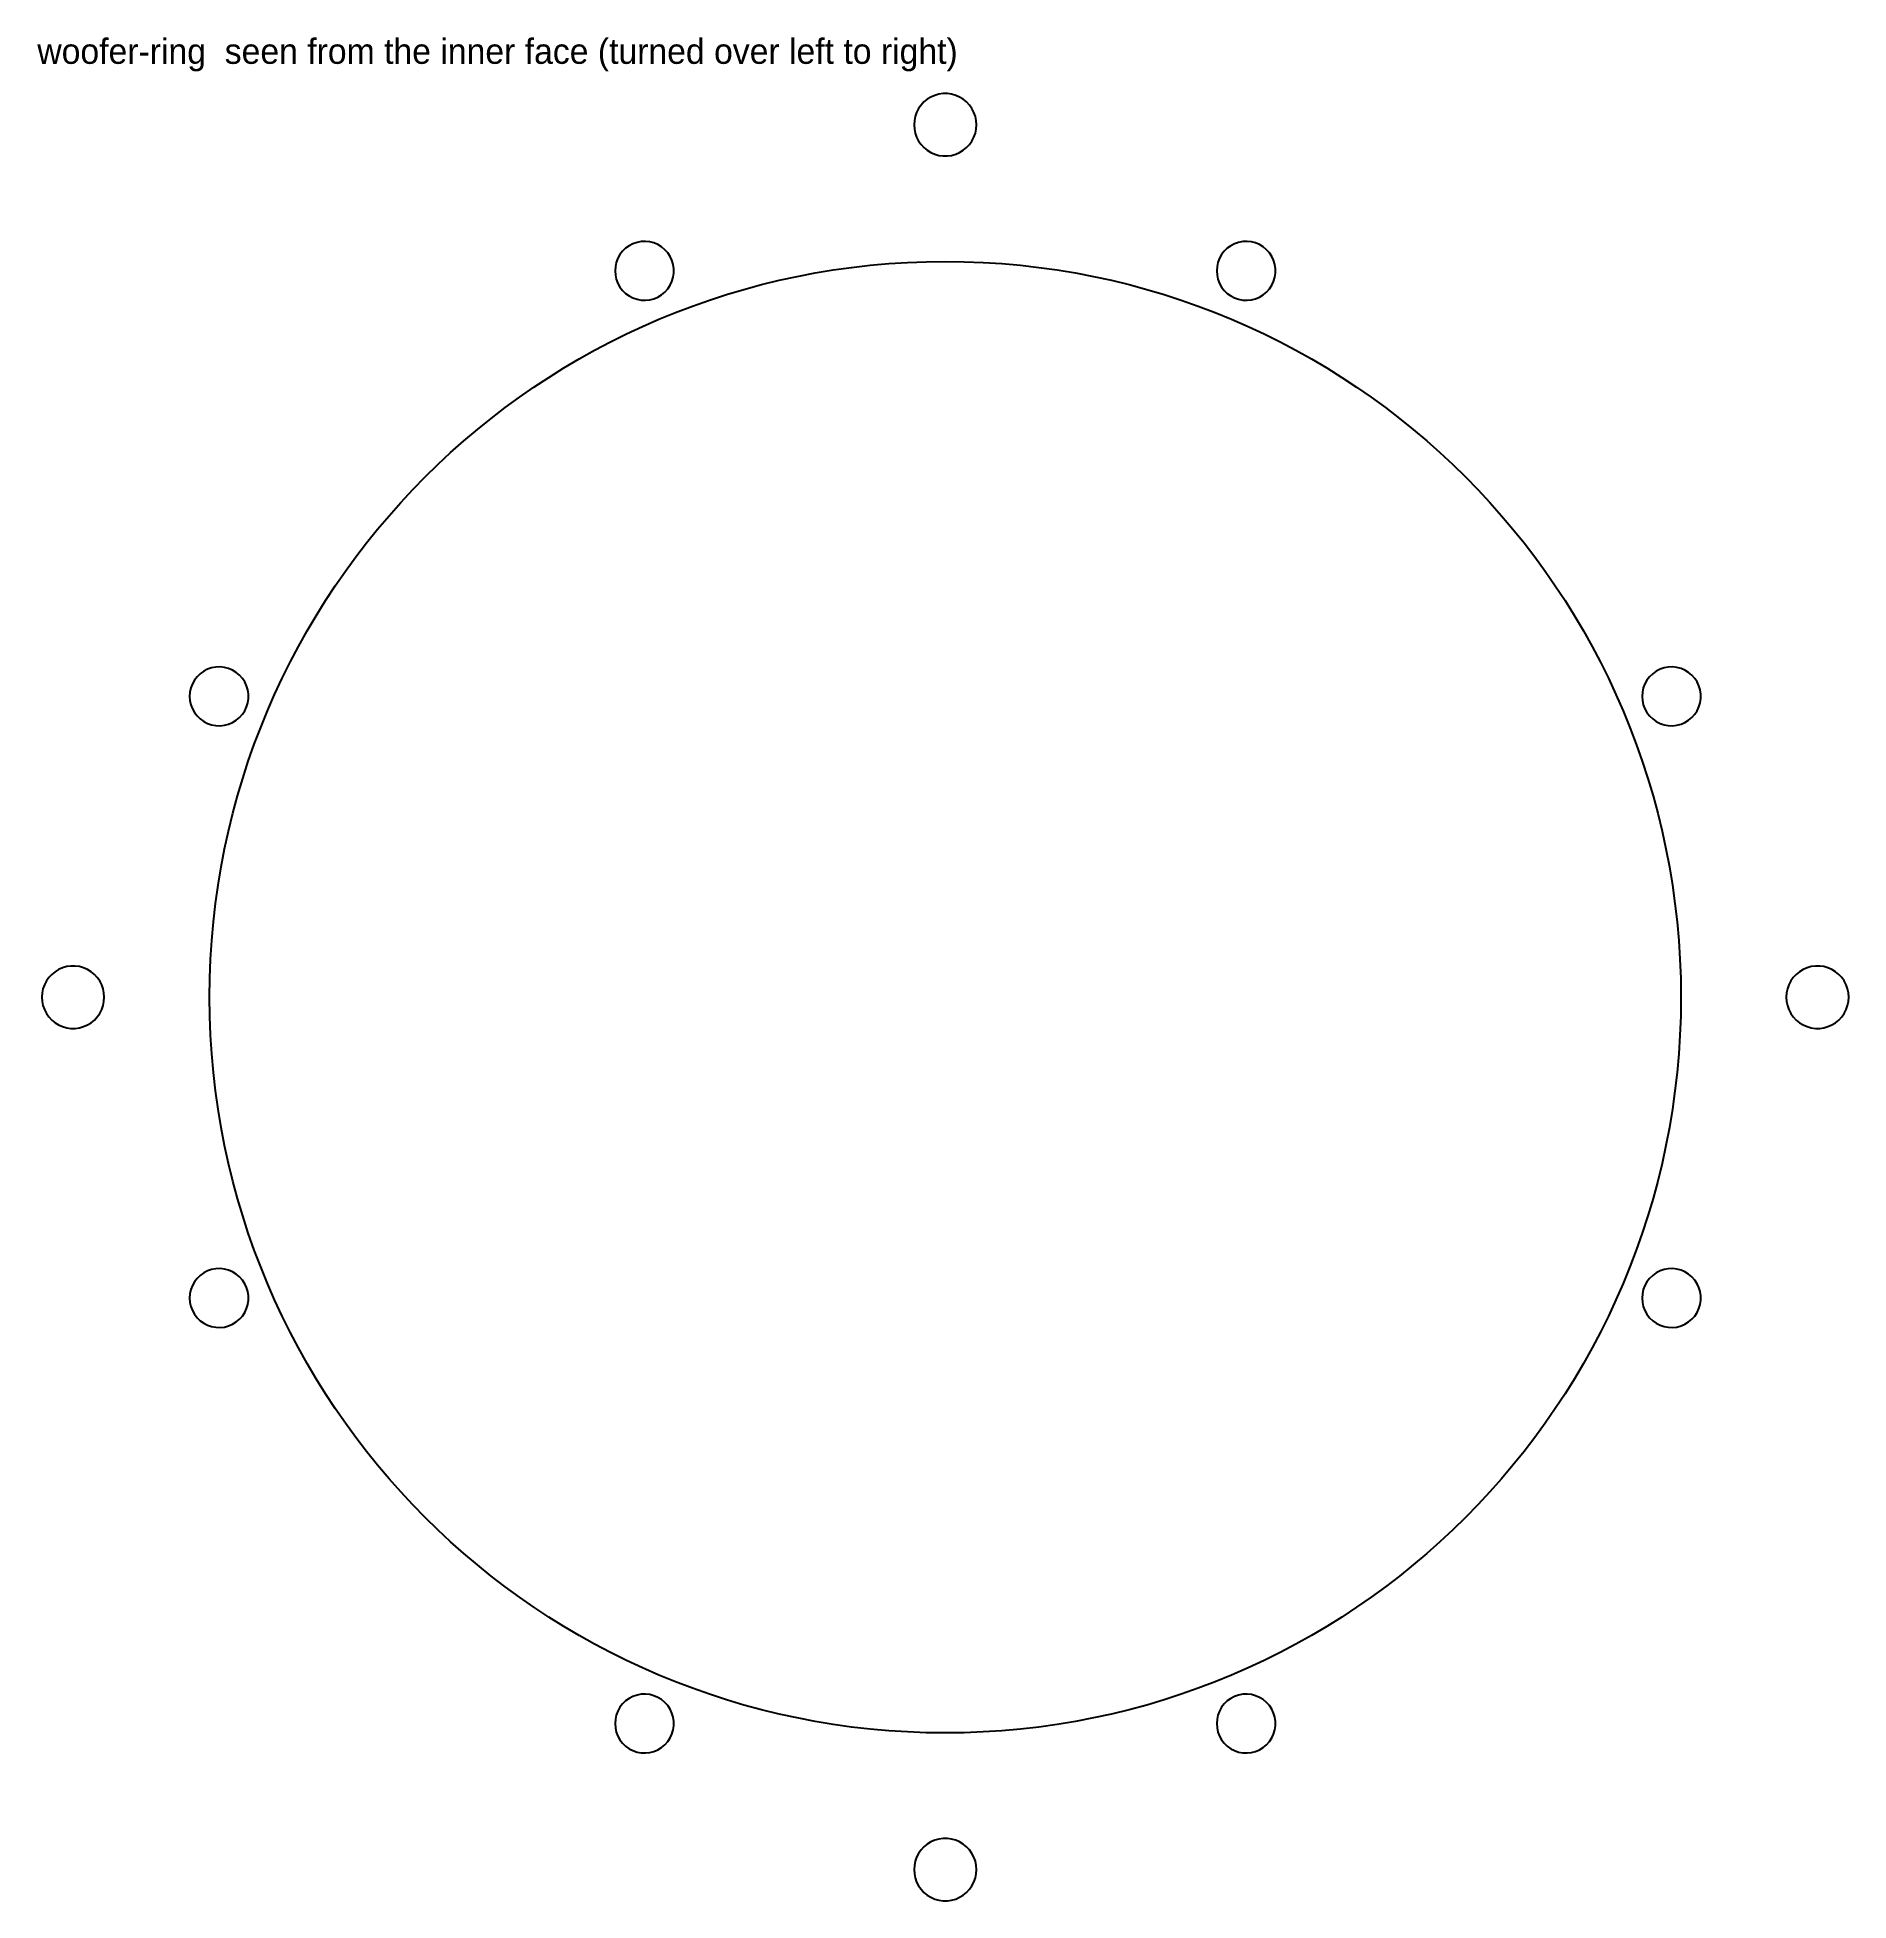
# Model space of a CAD drawing. Header units: millimetres. Extents: x 2 to 433, y 3 to 446.
import ezdxf

# ---------------------------------------------------------------- set-up
doc = ezdxf.new("R2010")
doc.units = ezdxf.units.MM
for name, color, linetype in [('NOTES', 7, 'Continuous'), ('POCKET_3.2MM_UNDERSIDE', 6, 'Continuous'), ('POCKET_4MM_UNDERSIDE', 6, 'Continuous'), ('REF_THROUGH', 8, 'Continuous')]:
    doc.layers.add(name, color=color, linetype=linetype)

msp = doc.modelspace()

# ---------------------------------------------------------------- linework, layer by layer
at = {"layer": 'POCKET_3.2MM_UNDERSIDE'}
for points in [[(210.57, 425.5), (210.64, 424.49), (210.85, 423.5), (211.19, 422.54), (211.66, 421.64), (212.24, 420.81), (212.93, 420.07), (213.72, 419.43), (214.58, 418.91), (215.51, 418.5), (216.49, 418.23), (217.49, 418.09), (218.51, 418.09), (219.51, 418.23), (220.49, 418.5), (221.42, 418.91), (222.28, 419.43), (223.07, 420.07), (223.76, 420.81), (224.34, 421.64), (224.81, 422.54), (225.15, 423.5), (225.36, 424.49), (225.43, 425.5), (225.36, 426.51), (225.15, 427.5), (224.81, 428.46), (224.34, 429.36), (223.76, 430.19), (223.07, 430.93), (222.28, 431.57), (221.42, 432.09), (220.49, 432.5), (219.51, 432.77), (218.51, 432.91), (217.49, 432.91), (216.49, 432.77), (215.51, 432.5), (214.58, 432.09), (213.72, 431.57), (212.93, 430.93), (212.24, 430.19), (211.66, 429.36), (211.19, 428.46), (210.85, 427.5), (210.64, 426.51), (210.57, 425.5)], [(3.07, 218), (3.14, 216.99), (3.35, 216), (3.69, 215.04), (4.16, 214.14), (4.74, 213.31), (5.43, 212.57), (6.22, 211.93), (7.08, 211.41), (8.01, 211), (8.99, 210.73), (9.99, 210.59), (11.01, 210.59), (12.01, 210.73), (12.99, 211), (13.92, 211.41), (14.78, 211.93), (15.57, 212.57), (16.26, 213.31), (16.84, 214.14), (17.31, 215.04), (17.65, 216), (17.86, 216.99), (17.93, 218), (17.86, 219.01), (17.65, 220), (17.31, 220.96), (16.84, 221.86), (16.26, 222.69), (15.57, 223.43), (14.78, 224.07), (13.92, 224.59), (12.99, 225), (12.01, 225.27), (11.01, 225.41), (9.99, 225.41), (8.99, 225.27), (8.01, 225), (7.08, 224.59), (6.22, 224.07), (5.43, 223.43), (4.74, 222.69), (4.16, 221.86), (3.69, 220.96), (3.35, 220), (3.14, 219.01), (3.07, 218)], [(418.07, 218), (418.14, 216.99), (418.35, 216), (418.69, 215.04), (419.16, 214.14), (419.74, 213.31), (420.43, 212.57), (421.22, 211.93), (422.08, 211.41), (423.01, 211), (423.99, 210.73), (424.99, 210.59), (426.01, 210.59), (427.01, 210.73), (427.99, 211), (428.92, 211.41), (429.78, 211.93), (430.57, 212.57), (431.26, 213.31), (431.84, 214.14), (432.31, 215.04), (432.65, 216), (432.86, 216.99), (432.93, 218), (432.86, 219.01), (432.65, 220), (432.31, 220.96), (431.84, 221.86), (431.26, 222.69), (430.57, 223.43), (429.78, 224.07), (428.92, 224.59), (427.99, 225), (427.01, 225.27), (426.01, 225.41), (424.99, 225.41), (423.99, 225.27), (423.01, 225), (422.08, 224.59), (421.22, 224.07), (420.43, 223.43), (419.74, 222.69), (419.16, 221.86), (418.69, 220.96), (418.35, 220), (418.14, 219.01), (418.07, 218)], [(210.57, 10.5), (210.64, 9.49), (210.85, 8.5), (211.19, 7.54), (211.66, 6.64), (212.24, 5.81), (212.93, 5.07), (213.72, 4.43), (214.58, 3.91), (215.51, 3.5), (216.49, 3.23), (217.49, 3.09), (218.51, 3.09), (219.51, 3.23), (220.49, 3.5), (221.42, 3.91), (222.28, 4.43), (223.07, 5.07), (223.76, 5.81), (224.34, 6.64), (224.81, 7.54), (225.15, 8.5), (225.36, 9.49), (225.43, 10.5), (225.36, 11.51), (225.15, 12.5), (224.81, 13.46), (224.34, 14.36), (223.76, 15.19), (223.07, 15.93), (222.28, 16.57), (221.42, 17.09), (220.49, 17.5), (219.51, 17.77), (218.51, 17.91), (217.49, 17.91), (216.49, 17.77), (215.51, 17.5), (214.58, 17.09), (213.72, 16.57), (212.93, 15.93), (212.24, 15.19), (211.66, 14.36), (211.19, 13.46), (210.85, 12.5), (210.64, 11.51), (210.57, 10.5)]]:
    msp.add_lwpolyline(points, close=True, dxfattribs=at)
at = {"layer": 'POCKET_4MM_UNDERSIDE'}
for points in [[(139.44, 390.77), (139.51, 389.75), (139.73, 388.75), (140.1, 387.79), (140.6, 386.9), (141.22, 386.09), (141.96, 385.38), (142.79, 384.79), (143.7, 384.32), (144.67, 383.99), (145.67, 383.81), (146.69, 383.77), (147.71, 383.88), (148.7, 384.14), (149.64, 384.54), (150.51, 385.07), (151.3, 385.73), (151.98, 386.49), (152.54, 387.34), (152.98, 388.26), (153.27, 389.24), (153.42, 390.25), (153.42, 391.28), (153.27, 392.29), (152.98, 393.27), (152.54, 394.19), (151.98, 395.04), (151.3, 395.8), (150.51, 396.46), (149.64, 396.99), (148.7, 397.39), (147.71, 397.65), (146.69, 397.76), (145.67, 397.72), (144.67, 397.54), (143.7, 397.21), (142.79, 396.74), (141.96, 396.15), (141.22, 395.44), (140.6, 394.63), (140.1, 393.74), (139.73, 392.78), (139.51, 391.78), (139.44, 390.77)], [(282.56, 390.77), (282.64, 389.75), (282.86, 388.75), (283.22, 387.79), (283.72, 386.9), (284.35, 386.09), (285.08, 385.38), (285.92, 384.79), (286.82, 384.32), (287.79, 383.99), (288.8, 383.81), (289.82, 383.77), (290.83, 383.88), (291.82, 384.14), (292.76, 384.54), (293.63, 385.07), (294.42, 385.73), (295.1, 386.49), (295.67, 387.34), (296.1, 388.26), (296.39, 389.24), (296.54, 390.25), (296.54, 391.28), (296.39, 392.29), (296.1, 393.27), (295.67, 394.19), (295.1, 395.04), (294.42, 395.8), (293.63, 396.46), (292.76, 396.99), (291.82, 397.39), (290.83, 397.65), (289.82, 397.76), (288.8, 397.72), (287.79, 397.54), (286.82, 397.21), (285.92, 396.74), (285.08, 396.15), (284.35, 395.44), (283.72, 394.63), (283.22, 393.74), (282.86, 392.78), (282.64, 391.78), (282.56, 390.77)], [(38.23, 289.56), (38.31, 288.54), (38.53, 287.55), (38.9, 286.59), (39.4, 285.7), (40.02, 284.89), (40.76, 284.18), (41.59, 283.59), (42.5, 283.12), (43.46, 282.79), (44.47, 282.6), (45.49, 282.57), (46.51, 282.68), (47.49, 282.94), (48.44, 283.34), (49.31, 283.87), (50.09, 284.52), (50.78, 285.28), (51.34, 286.14), (51.77, 287.06), (52.07, 288.04), (52.22, 289.05), (52.22, 290.07), (52.07, 291.08), (51.77, 292.06), (51.34, 292.99), (50.78, 293.84), (50.09, 294.6), (49.31, 295.25), (48.44, 295.79), (47.49, 296.19), (46.51, 296.45), (45.49, 296.56), (44.47, 296.52), (43.46, 296.33), (42.5, 296), (41.59, 295.54), (40.76, 294.94), (40.02, 294.23), (39.4, 293.42), (38.9, 292.53), (38.53, 291.58), (38.31, 290.58), (38.23, 289.56)], [(383.77, 289.56), (383.84, 288.54), (384.06, 287.55), (384.43, 286.59), (384.93, 285.7), (385.55, 284.89), (386.29, 284.18), (387.12, 283.59), (388.03, 283.12), (388.99, 282.79), (390, 282.6), (391.02, 282.57), (392.04, 282.68), (393.03, 282.94), (393.97, 283.34), (394.84, 283.87), (395.62, 284.52), (396.31, 285.28), (396.87, 286.14), (397.3, 287.06), (397.6, 288.04), (397.75, 289.05), (397.75, 290.07), (397.6, 291.08), (397.3, 292.06), (396.87, 292.99), (396.31, 293.84), (395.62, 294.6), (394.84, 295.25), (393.97, 295.79), (393.03, 296.19), (392.04, 296.45), (391.02, 296.56), (390, 296.52), (388.99, 296.33), (388.03, 296), (387.12, 295.54), (386.29, 294.94), (385.55, 294.23), (384.93, 293.42), (384.43, 292.53), (384.06, 291.58), (383.84, 290.58), (383.77, 289.56)], [(38.23, 146.44), (38.31, 145.42), (38.53, 144.42), (38.9, 143.47), (39.4, 142.58), (40.02, 141.77), (40.76, 141.06), (41.59, 140.46), (42.5, 140), (43.46, 139.67), (44.47, 139.48), (45.49, 139.44), (46.51, 139.55), (47.49, 139.81), (48.44, 140.21), (49.31, 140.75), (50.09, 141.4), (50.78, 142.16), (51.34, 143.01), (51.77, 143.94), (52.07, 144.92), (52.22, 145.93), (52.22, 146.95), (52.07, 147.96), (51.77, 148.94), (51.34, 149.86), (50.78, 150.72), (50.09, 151.48), (49.31, 152.13), (48.44, 152.66), (47.49, 153.06), (46.51, 153.32), (45.49, 153.43), (44.47, 153.4), (43.46, 153.21), (42.5, 152.88), (41.59, 152.41), (40.76, 151.82), (40.02, 151.11), (39.4, 150.3), (38.9, 149.41), (38.53, 148.45), (38.31, 147.46), (38.23, 146.44)], [(383.77, 146.44), (383.84, 145.42), (384.06, 144.42), (384.43, 143.47), (384.93, 142.58), (385.55, 141.77), (386.29, 141.06), (387.12, 140.46), (388.03, 140), (388.99, 139.67), (390, 139.48), (391.02, 139.44), (392.04, 139.55), (393.03, 139.81), (393.97, 140.21), (394.84, 140.75), (395.62, 141.4), (396.31, 142.16), (396.87, 143.01), (397.3, 143.94), (397.6, 144.92), (397.75, 145.93), (397.75, 146.95), (397.6, 147.96), (397.3, 148.94), (396.87, 149.86), (396.31, 150.72), (395.62, 151.48), (394.84, 152.13), (393.97, 152.66), (393.03, 153.06), (392.04, 153.32), (391.02, 153.43), (390, 153.4), (388.99, 153.21), (388.03, 152.88), (387.12, 152.41), (386.29, 151.82), (385.55, 151.11), (384.93, 150.3), (384.43, 149.41), (384.06, 148.45), (383.84, 147.46), (383.77, 146.44)], [(139.44, 45.23), (139.51, 44.22), (139.73, 43.22), (140.1, 42.26), (140.6, 41.37), (141.22, 40.56), (141.96, 39.85), (142.79, 39.26), (143.7, 38.79), (144.67, 38.46), (145.67, 38.28), (146.69, 38.24), (147.71, 38.35), (148.7, 38.61), (149.64, 39.01), (150.51, 39.54), (151.3, 40.2), (151.98, 40.96), (152.54, 41.81), (152.98, 42.73), (153.27, 43.71), (153.42, 44.72), (153.42, 45.75), (153.27, 46.76), (152.98, 47.74), (152.54, 48.66), (151.98, 49.51), (151.3, 50.27), (150.51, 50.93), (149.64, 51.46), (148.7, 51.86), (147.71, 52.12), (146.69, 52.23), (145.67, 52.19), (144.67, 52.01), (143.7, 51.68), (142.79, 51.21), (141.96, 50.62), (141.22, 49.91), (140.6, 49.1), (140.1, 48.21), (139.73, 47.25), (139.51, 46.25), (139.44, 45.23)], [(282.56, 45.23), (282.64, 44.22), (282.86, 43.22), (283.22, 42.26), (283.72, 41.37), (284.35, 40.56), (285.08, 39.85), (285.92, 39.26), (286.82, 38.79), (287.79, 38.46), (288.8, 38.28), (289.82, 38.24), (290.83, 38.35), (291.82, 38.61), (292.76, 39.01), (293.63, 39.54), (294.42, 40.2), (295.1, 40.96), (295.67, 41.81), (296.1, 42.73), (296.39, 43.71), (296.54, 44.72), (296.54, 45.75), (296.39, 46.76), (296.1, 47.74), (295.67, 48.66), (295.1, 49.51), (294.42, 50.27), (293.63, 50.93), (292.76, 51.46), (291.82, 51.86), (290.83, 52.12), (289.82, 52.23), (288.8, 52.19), (287.79, 52.01), (286.82, 51.68), (285.92, 51.21), (285.08, 50.62), (284.35, 49.91), (283.72, 49.1), (283.22, 48.21), (282.86, 47.25), (282.64, 46.25), (282.56, 45.23)]]:
    msp.add_lwpolyline(points, close=True, dxfattribs=at)
at = {"layer": 'REF_THROUGH'}
msp.add_circle((218, 218), 175, dxfattribs=at)

# ---------------------------------------------------------------- texts
at = {"layer": 'NOTES'}
msp.add_text('woofer-ring  seen from the inner face (turned over left to right)', height=6, dxfattribs=at).set_placement((2, 440))

doc.saveas('drawing.dxf')
